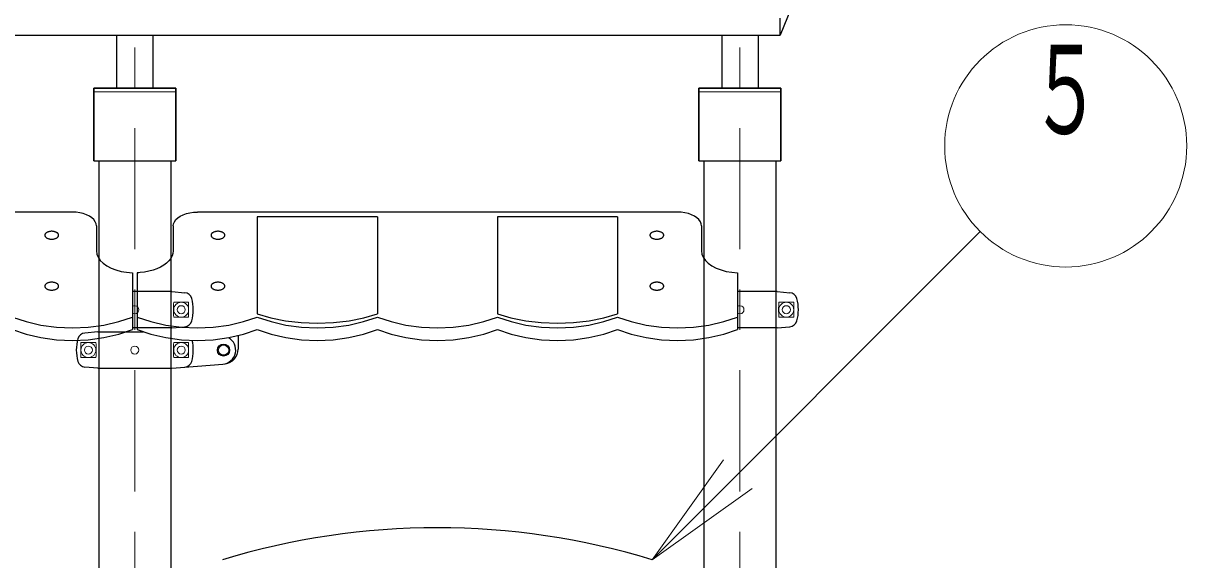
# Model space of a CAD drawing. Units: millimetres on the paper. Extents: x -385 to 0, y 0 to 267.
# Drawn here: x -318.51 to -289.67, y 71.88 to 85.17 of the extents above; entities that cross this region are included whole.
import ezdxf
from ezdxf.enums import TextEntityAlignment as Align

# ---------------------------------------------------------------- set-up
doc = ezdxf.new("R2010")
doc.units = ezdxf.units.MM
doc.linetypes.add('USER1', pattern=[4.5, 2.5, -2])
doc.linetypes.add('USER2', pattern=[6, 3, -1, 1, -1])
doc.layers.add('1_50', color=7, linetype='Continuous', lineweight=25)
doc.styles.add('ＭＳ ゴシック', font='')
doc.styles.get('ＭＳ ゴシック').set_extended_font_data('MS Gothic')

msp = doc.modelspace()

# ---------------------------------------------------------------- linework, layer by layer
at = {"layer": '1_50', "linetype": 'USER2', "lineweight": 13}
for p, q in [((-315.748, 100.571), (-315.748, 53.472)), ((-300.748, 100.571), (-300.748, 53.472))]:
    msp.add_line(p, q, dxfattribs=at)
at = {"layer": '1_50'}
for p, q in [((-299.148, 86.358), (-299.748, 84.873)), ((-299.748, 84.873), (-299.748, 85.297)), ((-332.348, 84.873), (-299.748, 84.873)), ((-316.764, 81.762), (-316.764, 83.562)), ((-316.764, 83.562), (-314.732, 83.562)), ((-316.764, 83.562), (-316.764, 81.762)), ((-314.732, 83.562), (-316.764, 83.562)), ((-314.998, 83.562), (-316.498, 83.562)), ((-314.732, 83.562), (-314.732, 81.762)), ((-314.732, 81.762), (-314.732, 83.562)), ((-301.764, 81.762), (-301.764, 83.562)), ((-301.764, 83.562), (-299.732, 83.562)), ((-301.764, 83.562), (-301.764, 81.762)), ((-299.732, 83.562), (-301.764, 83.562)), ((-299.998, 83.562), (-301.498, 83.562)), ((-299.732, 83.562), (-299.732, 81.762)), ((-299.732, 81.762), (-299.732, 83.562)), ((-316.764, 81.762), (-314.732, 81.762)), ((-316.764, 81.762), (-314.732, 81.762)), ((-316.639, 81.762), (-316.639, 53.472)), ((-314.857, 81.762), (-314.857, 53.472)), ((-301.764, 81.762), (-299.732, 81.762)), ((-301.764, 81.762), (-299.732, 81.762)), ((-301.639, 81.762), (-301.639, 53.472)), ((-299.857, 81.762), (-299.857, 53.472)), ((-313.188, 77.429), (-313.188, 77.092))]:
    msp.add_line(p, q, dxfattribs=at)
at = {"layer": '1_50', "color": 4}
for p, q in [((-316.198, 84.873), (-316.198, 83.562)), ((-315.298, 84.873), (-315.298, 83.562)), ((-301.198, 84.873), (-301.198, 83.562)), ((-300.298, 84.873), (-300.298, 83.562))]:
    msp.add_line(p, q, dxfattribs=at)
at = {"layer": '1_50', "linetype": 'USER1', "lineweight": 13}
for p, q in [((-316.764, 83.472), (-314.732, 83.472)), ((-301.764, 83.472), (-299.732, 83.472))]:
    msp.add_line(p, q, dxfattribs=at)
at = {"layer": '1_50', "color": 1}
for p, q in [((-317.299, 80.491), (-329.197, 80.491)), ((-302.299, 80.491), (-314.197, 80.491)), ((-316.699, 80.146), (-316.699, 79.532)), ((-314.797, 80.146), (-314.797, 79.532)), ((-301.699, 80.146), (-301.699, 79.532)), ((-315.808, 78.987), (-315.808, 77.58)), ((-315.688, 78.987), (-315.688, 77.58)), ((-300.808, 78.987), (-300.808, 77.58))]:
    msp.add_line(p, q, dxfattribs=at)
at = {"layer": '1_50', "color": 2}
for p, q in [((-312.712, 80.376), (-312.712, 77.967)), ((-309.736, 80.376), (-312.712, 80.376)), ((-309.736, 80.376), (-309.736, 77.967)), ((-303.784, 80.376), (-306.76, 80.376)), ((-306.76, 80.376), (-306.76, 77.967)), ((-303.784, 80.376), (-303.784, 77.967)), ((-314.828, 78.522), (-315.808, 78.522)), ((-314.828, 78.522), (-314.512, 78.494)), ((-299.828, 78.522), (-300.808, 78.522)), ((-299.828, 78.522), (-299.512, 78.494)), ((-314.828, 77.622), (-315.808, 77.622)), ((-314.828, 77.622), (-314.512, 77.65)), ((-299.828, 77.622), (-300.808, 77.622)), ((-299.828, 77.622), (-299.512, 77.65)), ((-316.668, 77.522), (-316.983, 77.494)), ((-316.668, 77.522), (-315.532, 77.522)), ((-314.198, 76.677), (-313.567, 76.724)), ((-316.668, 76.622), (-316.983, 76.65)), ((-316.668, 76.622), (-314.827, 76.622)), ((-314.828, 76.622), (-314.198, 76.677))]:
    msp.add_line(p, q, dxfattribs=at)
at = {"layer": '1_50', "lineweight": 13}
for p, q in [((-302.923, 71.879), (-294.794, 80.009)), ((-302.923, 71.879), (-301.155, 74.354)), ((-302.923, 71.879), (-300.802, 74.001)), ((-300.448, 73.647), (-302.923, 71.879))]:
    msp.add_line(p, q, dxfattribs=at)
at = {"layer": '1_50', "color": 2, "lineweight": 13}
for p, q in [((-314.783, 78.257), (-314.413, 78.257)), ((-314.413, 78.257), (-314.413, 77.887)), ((-299.783, 78.257), (-299.413, 78.257)), ((-299.413, 78.257), (-299.413, 77.887)), ((-314.783, 77.887), (-314.413, 77.887)), ((-299.783, 77.887), (-299.413, 77.887)), ((-317.083, 77.257), (-317.083, 76.887)), ((-316.713, 77.257), (-317.083, 77.257)), ((-314.783, 77.257), (-314.413, 77.257)), ((-314.413, 77.257), (-314.413, 76.887)), ((-316.713, 76.887), (-317.083, 76.887)), ((-314.783, 76.887), (-314.413, 76.887))]:
    msp.add_line(p, q, dxfattribs=at)
at = {"layer": '1_50', "color": 1}
for points in [[(-316.699, 80.146), (-316.706, 80.2), (-316.728, 80.253), (-316.764, 80.303), (-316.813, 80.349), (-316.874, 80.39), (-316.946, 80.425), (-317.026, 80.453), (-317.113, 80.474), (-317.205, 80.486), (-317.299, 80.491)], [(-314.797, 80.146), (-314.789, 80.2), (-314.767, 80.253), (-314.731, 80.303), (-314.682, 80.349), (-314.621, 80.39), (-314.549, 80.425), (-314.469, 80.453), (-314.382, 80.474), (-314.291, 80.486), (-314.197, 80.491)], [(-301.699, 80.146), (-301.706, 80.2), (-301.728, 80.253), (-301.764, 80.303), (-301.813, 80.349), (-301.874, 80.39), (-301.946, 80.425), (-302.026, 80.453), (-302.113, 80.474), (-302.205, 80.486), (-302.299, 80.491)], [(-316.699, 79.532), (-316.688, 79.45), (-316.656, 79.37), (-316.603, 79.293), (-316.531, 79.222), (-316.441, 79.158), (-316.335, 79.103), (-316.216, 79.057), (-316.087, 79.022), (-315.95, 78.999), (-315.808, 78.987)], [(-314.797, 79.532), (-314.803, 79.467), (-314.824, 79.403), (-314.857, 79.34), (-314.903, 79.281), (-314.961, 79.225), (-315.03, 79.173), (-315.11, 79.127), (-315.198, 79.086), (-315.295, 79.052), (-315.398, 79.024), (-315.505, 79.004), (-315.617, 78.991), (-315.652, 78.989), (-315.688, 78.987)], [(-301.699, 79.532), (-301.688, 79.45), (-301.656, 79.37), (-301.603, 79.293), (-301.531, 79.222), (-301.441, 79.158), (-301.335, 79.103), (-301.216, 79.057), (-301.087, 79.022), (-300.95, 78.999), (-300.808, 78.987)], [(-318.784, 77.891), (-318.443, 77.776), (-318.076, 77.691), (-317.69, 77.64), (-317.296, 77.623), (-316.901, 77.64), (-316.516, 77.691), (-316.148, 77.776), (-315.808, 77.891)], [(-315.688, 77.891), (-315.347, 77.776), (-314.98, 77.691), (-314.594, 77.64), (-314.2, 77.623), (-313.805, 77.64), (-313.42, 77.691), (-313.052, 77.776), (-312.712, 77.891)], [(-312.712, 77.891), (-312.371, 77.776), (-312.004, 77.691), (-311.618, 77.64), (-311.224, 77.623), (-310.829, 77.64), (-310.444, 77.691), (-310.076, 77.776), (-309.736, 77.891)], [(-309.736, 77.891), (-309.395, 77.776), (-309.028, 77.691), (-308.642, 77.64), (-308.248, 77.623), (-307.853, 77.64), (-307.468, 77.691), (-307.1, 77.776), (-306.76, 77.891)], [(-306.76, 77.891), (-306.419, 77.776), (-306.052, 77.691), (-305.666, 77.64), (-305.272, 77.623), (-304.877, 77.64), (-304.492, 77.691), (-304.124, 77.776), (-303.784, 77.891)], [(-303.784, 77.891), (-303.443, 77.776), (-303.076, 77.691), (-302.69, 77.64), (-302.296, 77.623), (-301.901, 77.64), (-301.516, 77.691), (-301.148, 77.776), (-300.808, 77.891)], [(-318.784, 77.58), (-318.443, 77.464), (-318.076, 77.38), (-317.69, 77.329), (-317.296, 77.311), (-316.901, 77.329), (-316.516, 77.38), (-316.148, 77.464), (-315.808, 77.58)], [(-315.688, 77.58), (-315.347, 77.464), (-314.98, 77.38), (-314.594, 77.329), (-314.2, 77.311), (-313.805, 77.329), (-313.42, 77.38), (-313.052, 77.464), (-312.712, 77.58)], [(-312.712, 77.58), (-312.371, 77.464), (-312.004, 77.38), (-311.618, 77.329), (-311.224, 77.311), (-310.829, 77.329), (-310.444, 77.38), (-310.076, 77.464), (-309.736, 77.58)], [(-309.736, 77.58), (-309.395, 77.464), (-309.028, 77.38), (-308.642, 77.329), (-308.248, 77.311), (-307.853, 77.329), (-307.468, 77.38), (-307.1, 77.464), (-306.76, 77.58)], [(-306.76, 77.58), (-306.419, 77.464), (-306.052, 77.38), (-305.666, 77.329), (-305.272, 77.311), (-304.877, 77.329), (-304.492, 77.38), (-304.124, 77.464), (-303.784, 77.58)], [(-303.784, 77.58), (-303.443, 77.464), (-303.076, 77.38), (-302.69, 77.329), (-302.296, 77.311), (-301.901, 77.329), (-301.516, 77.38), (-301.148, 77.464), (-300.808, 77.58)]]:
    msp.add_lwpolyline(points, dxfattribs=at)
at = {"layer": '1_50'}
for points in [[(-317.638, 79.917), (-317.638, 79.926), (-317.64, 79.934), (-317.643, 79.942), (-317.648, 79.95), (-317.654, 79.958), (-317.66, 79.966), (-317.668, 79.973), (-317.677, 79.98), (-317.687, 79.986), (-317.698, 79.992), (-317.71, 79.997), (-317.723, 80.001), (-317.736, 80.005), (-317.75, 80.009), (-317.764, 80.011), (-317.778, 80.013), (-317.793, 80.014), (-317.808, 80.015), (-317.822, 80.014), (-317.837, 80.013), (-317.852, 80.011), (-317.866, 80.009), (-317.88, 80.005), (-317.893, 80.001), (-317.905, 79.997), (-317.917, 79.992), (-317.928, 79.986), (-317.938, 79.98), (-317.947, 79.973), (-317.955, 79.966), (-317.962, 79.958), (-317.967, 79.95), (-317.972, 79.942), (-317.975, 79.934), (-317.977, 79.926), (-317.978, 79.917), (-317.977, 79.909), (-317.975, 79.9), (-317.972, 79.892), (-317.967, 79.884), (-317.962, 79.876), (-317.955, 79.868), (-317.947, 79.861), (-317.938, 79.854), (-317.928, 79.848), (-317.917, 79.842), (-317.905, 79.837), (-317.893, 79.833), (-317.88, 79.829), (-317.866, 79.825), (-317.852, 79.823), (-317.837, 79.821), (-317.822, 79.82), (-317.808, 79.82), (-317.793, 79.82), (-317.778, 79.821), (-317.764, 79.823), (-317.75, 79.825), (-317.736, 79.829), (-317.723, 79.833), (-317.71, 79.837), (-317.698, 79.842), (-317.687, 79.848), (-317.677, 79.854), (-317.668, 79.861), (-317.66, 79.868), (-317.654, 79.876), (-317.648, 79.884), (-317.643, 79.892), (-317.64, 79.9), (-317.638, 79.909)], [(-313.518, 79.917), (-313.518, 79.926), (-313.52, 79.934), (-313.523, 79.942), (-313.528, 79.95), (-313.534, 79.958), (-313.54, 79.966), (-313.548, 79.973), (-313.557, 79.98), (-313.567, 79.986), (-313.578, 79.992), (-313.59, 79.997), (-313.603, 80.001), (-313.616, 80.005), (-313.63, 80.009), (-313.644, 80.011), (-313.658, 80.013), (-313.673, 80.014), (-313.688, 80.015), (-313.702, 80.014), (-313.717, 80.013), (-313.732, 80.011), (-313.746, 80.009), (-313.76, 80.005), (-313.773, 80.001), (-313.785, 79.997), (-313.797, 79.992), (-313.808, 79.986), (-313.818, 79.98), (-313.827, 79.973), (-313.835, 79.966), (-313.842, 79.958), (-313.847, 79.95), (-313.852, 79.942), (-313.855, 79.934), (-313.857, 79.926), (-313.858, 79.917), (-313.857, 79.909), (-313.855, 79.9), (-313.852, 79.892), (-313.847, 79.884), (-313.842, 79.876), (-313.835, 79.868), (-313.827, 79.861), (-313.818, 79.854), (-313.808, 79.848), (-313.797, 79.842), (-313.785, 79.837), (-313.773, 79.833), (-313.76, 79.829), (-313.746, 79.825), (-313.732, 79.823), (-313.717, 79.821), (-313.702, 79.82), (-313.688, 79.82), (-313.673, 79.82), (-313.658, 79.821), (-313.644, 79.823), (-313.63, 79.825), (-313.616, 79.829), (-313.603, 79.833), (-313.59, 79.837), (-313.578, 79.842), (-313.567, 79.848), (-313.557, 79.854), (-313.548, 79.861), (-313.54, 79.868), (-313.534, 79.876), (-313.528, 79.884), (-313.523, 79.892), (-313.52, 79.9), (-313.518, 79.909)], [(-302.638, 79.917), (-302.638, 79.926), (-302.64, 79.934), (-302.643, 79.942), (-302.648, 79.95), (-302.654, 79.958), (-302.66, 79.966), (-302.668, 79.973), (-302.677, 79.98), (-302.687, 79.986), (-302.698, 79.992), (-302.71, 79.997), (-302.723, 80.001), (-302.736, 80.005), (-302.75, 80.009), (-302.764, 80.011), (-302.778, 80.013), (-302.793, 80.014), (-302.808, 80.015), (-302.822, 80.014), (-302.837, 80.013), (-302.852, 80.011), (-302.866, 80.009), (-302.88, 80.005), (-302.893, 80.001), (-302.905, 79.997), (-302.917, 79.992), (-302.928, 79.986), (-302.938, 79.98), (-302.947, 79.973), (-302.955, 79.966), (-302.962, 79.958), (-302.967, 79.95), (-302.972, 79.942), (-302.975, 79.934), (-302.977, 79.926), (-302.978, 79.917), (-302.977, 79.909), (-302.975, 79.9), (-302.972, 79.892), (-302.967, 79.884), (-302.962, 79.876), (-302.955, 79.868), (-302.947, 79.861), (-302.938, 79.854), (-302.928, 79.848), (-302.917, 79.842), (-302.905, 79.837), (-302.893, 79.833), (-302.88, 79.829), (-302.866, 79.825), (-302.852, 79.823), (-302.837, 79.821), (-302.822, 79.82), (-302.808, 79.82), (-302.793, 79.82), (-302.778, 79.821), (-302.764, 79.823), (-302.75, 79.825), (-302.736, 79.829), (-302.723, 79.833), (-302.71, 79.837), (-302.698, 79.842), (-302.687, 79.848), (-302.677, 79.854), (-302.668, 79.861), (-302.66, 79.868), (-302.654, 79.876), (-302.648, 79.884), (-302.643, 79.892), (-302.64, 79.9), (-302.638, 79.909)], [(-317.638, 78.655), (-317.638, 78.664), (-317.64, 78.672), (-317.643, 78.68), (-317.648, 78.688), (-317.654, 78.696), (-317.66, 78.704), (-317.668, 78.711), (-317.677, 78.718), (-317.687, 78.724), (-317.698, 78.73), (-317.71, 78.735), (-317.723, 78.74), (-317.736, 78.744), (-317.75, 78.747), (-317.764, 78.749), (-317.778, 78.751), (-317.793, 78.752), (-317.808, 78.753), (-317.822, 78.752), (-317.837, 78.751), (-317.852, 78.749), (-317.866, 78.747), (-317.88, 78.744), (-317.893, 78.74), (-317.905, 78.735), (-317.917, 78.73), (-317.928, 78.724), (-317.938, 78.718), (-317.947, 78.711), (-317.955, 78.704), (-317.962, 78.696), (-317.967, 78.688), (-317.972, 78.68), (-317.975, 78.672), (-317.977, 78.664), (-317.978, 78.655), (-317.977, 78.647), (-317.975, 78.638), (-317.972, 78.63), (-317.967, 78.622), (-317.962, 78.614), (-317.955, 78.606), (-317.947, 78.599), (-317.938, 78.592), (-317.928, 78.586), (-317.917, 78.58), (-317.905, 78.575), (-317.893, 78.571), (-317.88, 78.567), (-317.866, 78.564), (-317.852, 78.561), (-317.837, 78.559), (-317.822, 78.558), (-317.808, 78.558), (-317.793, 78.558), (-317.778, 78.559), (-317.764, 78.561), (-317.75, 78.564), (-317.736, 78.567), (-317.723, 78.571), (-317.71, 78.575), (-317.698, 78.58), (-317.687, 78.586), (-317.677, 78.592), (-317.668, 78.599), (-317.66, 78.606), (-317.654, 78.614), (-317.648, 78.622), (-317.643, 78.63), (-317.64, 78.638), (-317.638, 78.647)], [(-313.518, 78.655), (-313.518, 78.664), (-313.52, 78.672), (-313.523, 78.68), (-313.528, 78.688), (-313.534, 78.696), (-313.54, 78.704), (-313.548, 78.711), (-313.557, 78.718), (-313.567, 78.724), (-313.578, 78.73), (-313.59, 78.735), (-313.603, 78.74), (-313.616, 78.744), (-313.63, 78.747), (-313.644, 78.749), (-313.658, 78.751), (-313.673, 78.752), (-313.688, 78.753), (-313.702, 78.752), (-313.717, 78.751), (-313.732, 78.749), (-313.746, 78.747), (-313.76, 78.744), (-313.773, 78.74), (-313.785, 78.735), (-313.797, 78.73), (-313.808, 78.724), (-313.818, 78.718), (-313.827, 78.711), (-313.835, 78.704), (-313.842, 78.696), (-313.847, 78.688), (-313.852, 78.68), (-313.855, 78.672), (-313.857, 78.664), (-313.858, 78.655), (-313.857, 78.647), (-313.855, 78.638), (-313.852, 78.63), (-313.847, 78.622), (-313.842, 78.614), (-313.835, 78.606), (-313.827, 78.599), (-313.818, 78.592), (-313.808, 78.586), (-313.797, 78.58), (-313.785, 78.575), (-313.773, 78.571), (-313.76, 78.567), (-313.746, 78.564), (-313.732, 78.561), (-313.717, 78.559), (-313.702, 78.558), (-313.688, 78.558), (-313.673, 78.558), (-313.658, 78.559), (-313.644, 78.561), (-313.63, 78.564), (-313.616, 78.567), (-313.603, 78.571), (-313.59, 78.575), (-313.578, 78.58), (-313.567, 78.586), (-313.557, 78.592), (-313.548, 78.599), (-313.54, 78.606), (-313.534, 78.614), (-313.528, 78.622), (-313.523, 78.63), (-313.52, 78.638), (-313.518, 78.647)], [(-302.638, 78.655), (-302.638, 78.664), (-302.64, 78.672), (-302.643, 78.68), (-302.648, 78.688), (-302.654, 78.696), (-302.66, 78.704), (-302.668, 78.711), (-302.677, 78.718), (-302.687, 78.724), (-302.698, 78.73), (-302.71, 78.735), (-302.723, 78.74), (-302.736, 78.744), (-302.75, 78.747), (-302.764, 78.749), (-302.778, 78.751), (-302.793, 78.752), (-302.808, 78.753), (-302.822, 78.752), (-302.837, 78.751), (-302.852, 78.749), (-302.866, 78.747), (-302.88, 78.744), (-302.893, 78.74), (-302.905, 78.735), (-302.917, 78.73), (-302.928, 78.724), (-302.938, 78.718), (-302.947, 78.711), (-302.955, 78.704), (-302.962, 78.696), (-302.967, 78.688), (-302.972, 78.68), (-302.975, 78.672), (-302.977, 78.664), (-302.978, 78.655), (-302.977, 78.647), (-302.975, 78.638), (-302.972, 78.63), (-302.967, 78.622), (-302.962, 78.614), (-302.955, 78.606), (-302.947, 78.599), (-302.938, 78.592), (-302.928, 78.586), (-302.917, 78.58), (-302.905, 78.575), (-302.893, 78.571), (-302.88, 78.567), (-302.866, 78.564), (-302.852, 78.561), (-302.837, 78.559), (-302.822, 78.558), (-302.808, 78.558), (-302.793, 78.558), (-302.778, 78.559), (-302.764, 78.561), (-302.75, 78.564), (-302.736, 78.567), (-302.723, 78.571), (-302.71, 78.575), (-302.698, 78.58), (-302.687, 78.586), (-302.677, 78.592), (-302.668, 78.599), (-302.66, 78.606), (-302.654, 78.614), (-302.648, 78.622), (-302.643, 78.63), (-302.64, 78.638), (-302.638, 78.647)]]:
    msp.add_lwpolyline(points, close=True, dxfattribs=at)
at = {"layer": '1_50', "color": 2}
for points in [[(-312.712, 77.967), (-312.378, 77.869), (-312.011, 77.796), (-311.623, 77.752), (-311.224, 77.737), (-310.824, 77.752), (-310.436, 77.796), (-310.07, 77.869), (-309.736, 77.967)], [(-306.76, 77.967), (-306.426, 77.869), (-306.059, 77.796), (-305.671, 77.752), (-305.272, 77.737), (-304.872, 77.752), (-304.484, 77.796), (-304.118, 77.869), (-303.784, 77.967)]]:
    msp.add_lwpolyline(points, dxfattribs=at)
at = {"layer": '1_50', "lineweight": 13}
msp.add_circle((-292.672, 82.13), 3, dxfattribs=at)
at = {"layer": '1_50', "color": 2, "lineweight": 13}
for centre, radius in [((-314.598, 78.072), 0.185), ((-314.598, 78.072), 0.1), ((-299.598, 78.072), 0.185), ((-299.598, 78.072), 0.1), ((-316.898, 77.072), 0.185), ((-316.898, 77.072), 0.1), ((-315.748, 77.072), 0.1), ((-314.598, 77.072), 0.185), ((-314.598, 77.072), 0.1)]:
    msp.add_circle(centre, radius, dxfattribs=at)
at = {"layer": '1_50', "color": 2}
msp.add_circle((-313.548, 77.072), 0.15, dxfattribs=at)
at = {"layer": '1_50'}
msp.add_circle((-313.548, 77.072), 0.13, dxfattribs=at)
at = {"layer": '1_50', "color": 2}
for centre, radius, start, end in [((-314.529, 78.295), 0.2, 16.1962, 85), ((-299.529, 78.295), 0.2, 16.1962, 85), ((-315.298, 78.072), 1, 343.8037, 16.1962), ((-300.298, 78.072), 1, 343.8037, 16.1962), ((-314.529, 77.849), 0.2, 275, 343.8037), ((-299.529, 77.849), 0.2, 275, 343.8037), ((-316.198, 77.072), 1, 163.8038, 196.1962), ((-316.966, 77.295), 0.2, 95, 163.8038), ((-315.298, 77.072), 1, 343.8037, 13.9525), ((-313.597, 77.072), 0.35, 275, 61.1576), ((-316.966, 76.849), 0.2, 196.1962, 265), ((-314.529, 76.849), 0.2, 275, 343.8037)]:
    msp.add_arc(centre, radius, start, end, dxfattribs=at)
at = {"layer": '1_50', "color": 2, "lineweight": 13}
for centre, radius, start, end in [((-315.748, 78.072), 0.1, 233.1301, 126.8699), ((-312.222, 78.072), 2.567, 175.8705, 184.1295), ((-300.748, 78.072), 0.1, 233.1301, 126.8699), ((-297.222, 78.072), 2.567, 175.8705, 184.1295), ((-319.273, 77.072), 2.567, 355.8705, 4.1295), ((-312.222, 77.072), 2.567, 175.8705, 184.1295)]:
    msp.add_arc(centre, radius, start, end, dxfattribs=at)
at = {"layer": '1_50'}
msp.add_arc((-313.548, 77.092), 0.36, 276.1254, 0, dxfattribs=at)
at = {"layer": '1_50', "color": 94}
msp.add_arc((-308.248, 54.391), 18.281, 73.066, 106.934, dxfattribs=at)

# ---------------------------------------------------------------- texts
at = {"layer": '1_50', "style": 'ＭＳ ゴシック', "width": 0.6}
msp.add_text('５', height=2.199, dxfattribs=at).set_placement((-292.672, 84.63), align=Align.TOP_CENTER)

doc.saveas('drawing.dxf')
